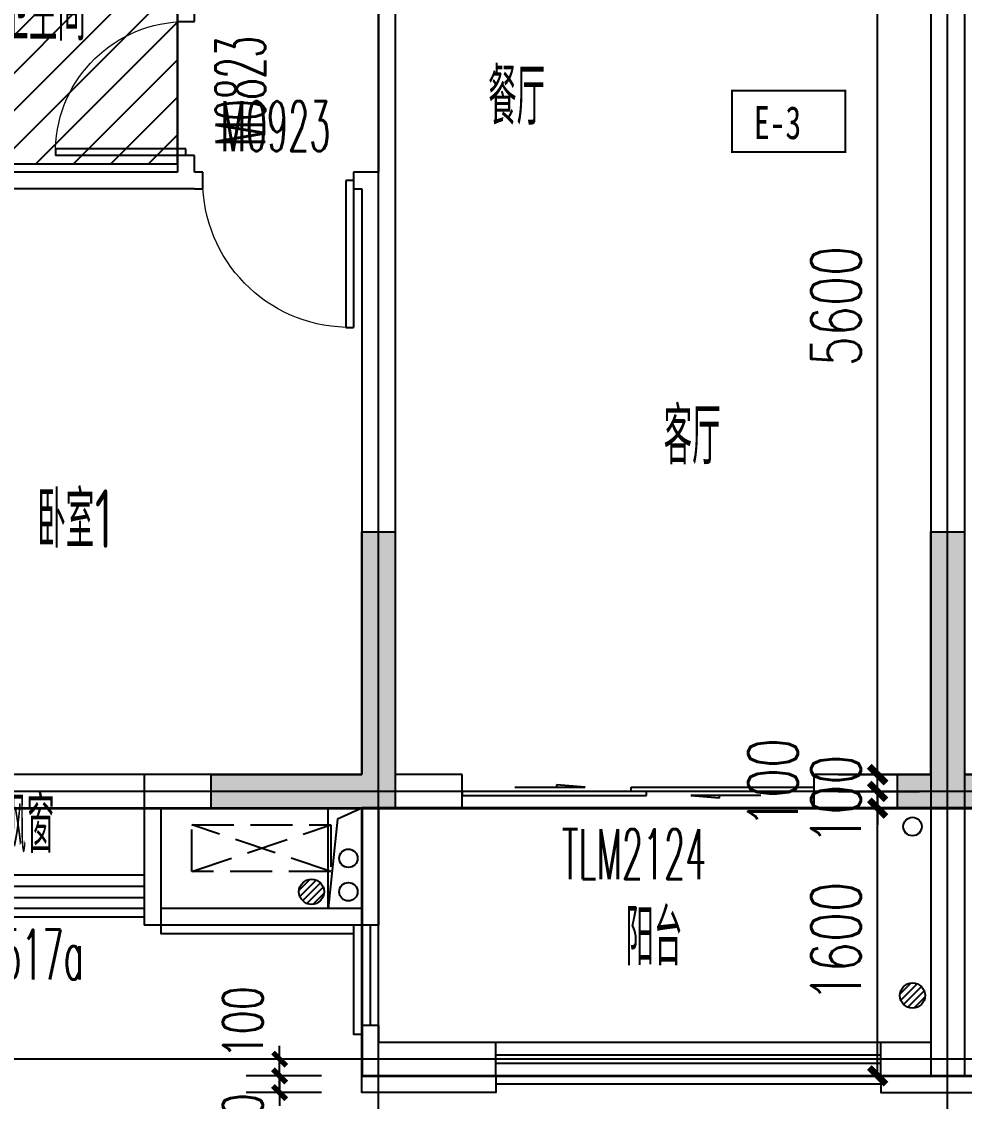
# Model space of a CAD drawing. Extents: x -59851 to 653804, y -249523 to 437614.
# Drawn here: x -29246 to -23614, y -52247 to -45794 of the extents above; entities that cross this region are included whole.
import ezdxf

# ---------------------------------------------------------------- set-up
doc = ezdxf.new("R2010")
doc.units = 0
doc.header["$LTSCALE"] = 1000
doc.header["$MEASUREMENT"] = 0
doc.linetypes.add('DASH', pattern=[0.35, 0.25, -0.1])
for name, color, linetype, lineweight in [('33计一半面积外廓线', 53, 'Continuous', 35), ('33计全面积外廓线', 21, 'Continuous', 35), ('A-第四道尺寸线(线脚尺寸)', 105, 'Continuous', 5)]:
    doc.layers.add(name, color=color, linetype=linetype, lineweight=lineweight)
doc.layers.add('_S-PS(排水管)', color=255, linetype='Continuous', plot=False)
doc.layers.add('A-area(算半面积)', color=23, linetype='Continuous', plot=False)
for name, color, linetype in [('_S-YS(雨水管)', 3, 'Continuous'), ('_S-空调立管', 7, 'Continuous'), ('A-外装饰线脚', 7, 'Continuous'), ('A-洞口', 105, 'Continuous'), ('A-看线', 105, 'Continuous'), ('A-空调室外机', 5, 'DASH'), ('A-第三道尺寸线', 105, 'Continuous'), ('A-线脚看线', 9, 'Continuous'), ('A-降板区域', 251, 'Continuous'), ('AE-FLOR', 151, 'Continuous'), ('DOTE', 16, 'Continuous'), ('NL', 5, 'Continuous'), ('PUB_HATCH', 8, 'Continuous'), ('PUB_TEXT', 7, 'Continuous'), ('WALL', 2, 'Continuous'), ('WINDOW', 4, 'Continuous'), ('WINDOW_TEXT', 7, 'Continuous'), ('剪力墙', 6, 'Continuous'), ('户型标示', 7, 'Continuous'), ('栏杆', 142, 'Continuous')]:
    doc.layers.add(name, color=color, linetype=linetype)
doc.styles.add('_TCH_DIM_T3', font='SIMPLEX.shx', dxfattribs={"width": 0.705882, "bigfont": 'GBCBIG.shx'})
doc.styles.add('_TCH_WINDOW', font='SIMPLEX.shx', dxfattribs={"width": 0.7, "height": 3.5, "bigfont": 'GBCBIG.shx'})
doc.styles.get("Standard").update_dxf_attribs({"font": 'gbenor.shx', "width": 0.7, "bigfont": 'gbcbig.shx'})
doc.styles.add('黑体', font='simhei.ttf', dxfattribs={"width": 0.7})
doc.dimstyles.new('_TCH_ARCH&&100', dxfattribs={"dimtxt": 297.5, "dimasz": 100, "dimexe": 250, "dimexo": 300, "dimgap": 100, "dimtad": 1, "dimdec": 0, "dimzin": 0, "dimdsep": 46, "dimtxsty": '_TCH_DIM_T3', "dimblk": 'ARCHTICK', "dimcen": 0.09, "dimclrt": 7, "dimazin": 2, "dimtfac": 1, "dimtdec": 0, "dimtix": 1, "dimtmove": 2, "dimatfit": 3, "dimfxl": 0, "dimtolj": 1, "dimtzin": 0, "dimarcsym": 0})
doc.dimstyles.new('_TCH_ARCH&&80', dxfattribs={"dimtxt": 238, "dimasz": 80, "dimexe": 200, "dimexo": 240, "dimgap": 80, "dimtad": 1, "dimdec": 0, "dimzin": 0, "dimdsep": 46, "dimtxsty": '_TCH_DIM_T3', "dimblk": 'ARCHTICK', "dimcen": 0.09, "dimclrt": 7, "dimazin": 2, "dimtfac": 1, "dimtdec": 0, "dimtix": 1, "dimtmove": 2, "dimatfit": 3, "dimfxl": 0, "dimtolj": 1, "dimtzin": 0, "dimarcsym": 0})

# ---------------------------------------------------------------- blocks, each defined once
blk = doc.blocks.new('zhouxianssceng0329')
at = {"layer": 'DOTE'}
for p, q in [((-27113.7, 132089.9), (-27113.7, 156469.4)), ((-23713.7, 132089.9), (-23713.7, 156469.4)), ((5501.3, 134598.2), (-44988.6, 134598.2)), ((5501.3, 132998.2), (-44988.6, 132998.2))]:
    blk.add_line(p, q, dxfattribs=at)
blk = doc.blocks.new('1417jianliqiang0329')
at = {"layer": 'PUB_HATCH'}
for points in [[(-27213.7, 30427.2), (-27213.7, 31877.2), (-27013.7, 31877.2), (-27013.7, 30227.2), (-28113.7, 30227.2), (-28113.7, 30427.2)], [(-24013.7, 30227.2), (-24013.7, 30427.2), (-23813.7, 30427.2), (-23813.7, 31877.2), (-23613.7, 31877.2), (-23613.7, 30427.2), (-23413.7, 30427.2), (-23413.7, 30227.2)]]:
    blk.add_hatch(color=256, dxfattribs=at).paths.add_polyline_path(points)
at = {"layer": '剪力墙'}
blk.add_lwpolyline([(-27213.7, 30427.2), (-27213.7, 31877.2), (-27013.7, 31877.2), (-27013.7, 30227.2), (-28113.7, 30227.2), (-28113.7, 30427.2)], close=True, dxfattribs=at)
for points in [[(-24013.7, 30227.2), (-24013.7, 30427.2), (-23813.7, 30427.2), (-23813.7, 31877.2), (-23613.7, 31877.2), (-23613.7, 30427.2), (-23413.7, 30427.2), (-23413.7, 30227.2), (-24013.7, 30227.2), (-23613.7, 30227.2)], [(-27013.7, 30427.2), (-27013.7, 30427.2)]]:
    blk.add_lwpolyline(points, dxfattribs=at)
blk = doc.blocks.new('1417xxjian0329')
at = {"layer": 'A-外装饰线脚'}
for points in [[(-26413.7, 4591.6), (-26413.7, 4491.6), (-27213.7, 4491.6), (-27213.7, 4591.6)], [(-24113.7, 4591.6), (-24113.7, 4491.6), (-23313.7, 4491.6), (-23313.7, 4591.6)]]:
    blk.add_lwpolyline(points, dxfattribs=at)
at = {"layer": 'A-线脚看线'}
for points in [[(-30013.7, 5541.6), (-28513.7, 5541.6)], [(-28413.7, 5491.6), (-28413.7, 5441.6), (-27263.7, 5441.6)], [(-27213.7, 5491.6), (-27263.7, 5491.6), (-27263.7, 4841.6), (-27213.7, 4841.6)], [(-24113.7, 4541.6), (-26413.7, 4541.6)]]:
    blk.add_lwpolyline(points, dxfattribs=at)
blk = doc.blocks.new('jfdsajjfjkjhhj')
at = {"layer": 'A-洞口'}
blk.add_lwpolyline([(-56303.8, 137588.3), (-56103.8, 137588.3), (-56103.8, 136988.3), (-56303.8, 136988.3)], close=True, dxfattribs=at)
blk.add_lwpolyline([(-56103.8, 137588.3), (-56249.2, 137521.8), (-56303.8, 136988.3)], dxfattribs=at)
blk = doc.blocks.new('qudiao32ge')
blk.add_blockref('jfdsajjfjkjhhj', (140057.5, -204988.9))
blk = doc.blocks.new('ktswaj')
at = {"linetype": 'DASH'}
blk.add_lwpolyline([(15990.1, 179082.6), (15990.1, 178253.3), (16268.4, 178253.3), (16268.4, 179082.6)], close=True, dxfattribs=at)
for points in [[(15990.1, 179082.6), (16268.4, 178253.3)], [(15990.1, 178253.3), (16268.4, 179082.6)]]:
    blk.add_lwpolyline(points, dxfattribs=at)
blk = doc.blocks.new('$DorLib2D$00000131')
at = {"color": 0, "linetype": 'Continuous'}
for p, q in [((0.15, 0.125), (0.2319, 0.1973)), ((0.2319, 0.1973), (0.2319, 0.125)), ((-0.5, 0.125), (-0.5, 0)), ((0.0192, 0.125), (-0.5, 0.125)), ((0.0192, 0), (0.0192, 0.125)), ((0.35, 0.125), (0.15, 0.125)), ((-0.5, 0), (0.0192, 0)), ((-0.024, 0), (0.5, 0)), ((-0.024, -0.125), (-0.024, 0)), ((0.5, 0), (0.5, -0.125)), ((-0.35, -0.125), (-0.15, -0.125)), ((-0.2319, -0.1973), (-0.2319, -0.125)), ((-0.15, -0.125), (-0.2319, -0.1973)), ((0.5, -0.125), (-0.024, -0.125))]:
    blk.add_line(p, q, dxfattribs=at)
blk = doc.blocks.new('$DorLib2D$00000001')
for p, q in [((0.45, 0.975), (0.5, 0.975)), ((0.45, 0), (0.45, 0.975)), ((0.5, 0), (0.5, 0.975)), ((0.5, 0), (0.45, 0))]:
    blk.add_line(p, q)
at = {"lineweight": 13}
blk.add_arc((0.475, 0), 0.975, 91.46928, 180, dxfattribs=at)
blk = doc.blocks.new('$TCHSYS$WIN2D')
for p, q in [((-0.5, 0.5), (0.5, 0.5)), ((-0.5, 0.5), (-0.5, -0.5)), ((0.5, 0.5), (0.5, -0.5)), ((0.5, 0.1667), (-0.5, 0.1667)), ((0.5, -0.1667), (-0.5, -0.1667)), ((-0.5, -0.5), (0.5, -0.5))]:
    blk.add_line(p, q)
blk = doc.blocks.new('_ArchTick')
at = {"color": 0, "linetype": 'ByBlock', "const_width": 0.4}
blk.add_lwpolyline([(-0.5, -0.5), (0.5, 0.5)], dxfattribs=at)
blk = doc.blocks.new('*D739')
at = {"layer": 'A-第三道尺寸线', "color": 0, "lineweight": -2, "transparency": 16777216}
for p, q in [((-70533, -43701.8), (-70047.2, -43701.8)), ((-70297.2, -45301.8), (-70297.2, -43701.8)), ((-70533, -45301.8), (-70047.2, -45301.8))]:
    blk.add_line(p, q, dxfattribs=at)
at = {"layer": 'Defpoints', "color": 0, "transparency": 16777216}
for p in [(-70833, -43701.8), (-70297.2, -43701.8), (-70833, -45301.8)]:
    blk.add_point(p, dxfattribs=at)
at = {"layer": 'A-第三道尺寸线', "color": 0, "lineweight": -2, "transparency": 16777216, "xscale": 100, "yscale": 100, "zscale": 100}
for p, rotation in [((-70297.2, -43701.8), 90), ((-70297.2, -45301.8), 270)]:
    blk.add_blockref('_ArchTick', p, dxfattribs=dict(at, rotation=rotation))
at = {"layer": 'A-第三道尺寸线', "color": 7, "transparency": 16777216, "insert": (-70546, -44501.8), "char_height": 297.5, "attachment_point": 5, "rotation": 90, "style": '_TCH_DIM_T3'}
blk.add_mtext('\\A1;1600', dxfattribs=at)
blk = doc.blocks.new('*D740')
at = {"layer": 'A-第三道尺寸线', "color": 0, "lineweight": -2, "transparency": 16777216}
for p, q in [((-70297.2, -43601.8), (-70297.2, -43501.8)), ((-70533, -43601.8), (-70047.2, -43601.8)), ((-70297.2, -43701.8), (-70297.2, -43601.8)), ((-70533, -43701.8), (-70047.2, -43701.8)), ((-70297.2, -43701.8), (-70297.2, -43801.8))]:
    blk.add_line(p, q, dxfattribs=at)
at = {"layer": 'Defpoints', "color": 0, "transparency": 16777216}
for p in [(-70833, -43601.8), (-70297.2, -43601.8), (-70833, -43701.8)]:
    blk.add_point(p, dxfattribs=at)
at = {"layer": 'A-第三道尺寸线', "color": 0, "lineweight": -2, "transparency": 16777216, "xscale": 100, "yscale": 100, "zscale": 100}
for p, rotation in [((-70297.2, -43601.8), 270), ((-70297.2, -43701.8), 90)]:
    blk.add_blockref('_ArchTick', p, dxfattribs=dict(at, rotation=rotation))
at = {"layer": 'A-第三道尺寸线', "color": 7, "transparency": 16777216, "insert": (-70546, -43651.8), "char_height": 297.5, "attachment_point": 5, "rotation": 90, "style": '_TCH_DIM_T3'}
blk.add_mtext('\\A1;100', dxfattribs=at)
blk = doc.blocks.new('*D741')
at = {"layer": 'A-第三道尺寸线', "color": 0, "lineweight": -2, "transparency": 16777216}
for p, q in [((-70297.2, -43501.8), (-70297.2, -43401.8)), ((-70533, -43501.8), (-70047.2, -43501.8)), ((-70297.2, -43601.8), (-70297.2, -43501.8)), ((-70533, -43601.8), (-70047.2, -43601.8)), ((-70297.2, -43601.8), (-70297.2, -43701.8))]:
    blk.add_line(p, q, dxfattribs=at)
at = {"layer": 'Defpoints', "color": 0, "transparency": 16777216}
for p in [(-70833, -43501.8), (-70297.2, -43501.8), (-70833, -43601.8)]:
    blk.add_point(p, dxfattribs=at)
at = {"layer": 'A-第三道尺寸线', "color": 0, "lineweight": -2, "transparency": 16777216, "xscale": 100, "yscale": 100, "zscale": 100}
for p, rotation in [((-70297.2, -43501.8), 270), ((-70297.2, -43601.8), 90)]:
    blk.add_blockref('_ArchTick', p, dxfattribs=dict(at, rotation=rotation))
at = {"layer": 'A-第三道尺寸线', "color": 7, "transparency": 16777216, "insert": (-70922.2, -43551.8), "char_height": 297.5, "attachment_point": 5, "rotation": 90, "style": '_TCH_DIM_T3'}
blk.add_mtext('\\A1;100', dxfattribs=at)
blk = doc.blocks.new('*D742')
at = {"layer": 'A-第三道尺寸线', "color": 0, "lineweight": -2, "transparency": 16777216}
for p, q in [((-70533, -37901.8), (-70047.2, -37901.8)), ((-70297.2, -43501.8), (-70297.2, -37901.8)), ((-70533, -43501.8), (-70047.2, -43501.8))]:
    blk.add_line(p, q, dxfattribs=at)
at = {"layer": 'Defpoints', "color": 0, "transparency": 16777216}
for p in [(-70833, -37901.8), (-70297.2, -37901.8), (-70833, -43501.8)]:
    blk.add_point(p, dxfattribs=at)
at = {"layer": 'A-第三道尺寸线', "color": 0, "lineweight": -2, "transparency": 16777216, "xscale": 100, "yscale": 100, "zscale": 100}
for p, rotation in [((-70297.2, -37901.8), 90), ((-70297.2, -43501.8), 270)]:
    blk.add_blockref('_ArchTick', p, dxfattribs=dict(at, rotation=rotation))
at = {"layer": 'A-第三道尺寸线', "color": 7, "transparency": 16777216, "insert": (-70546, -40701.8), "char_height": 297.5, "attachment_point": 5, "rotation": 90, "style": '_TCH_DIM_T3'}
blk.add_mtext('\\A1;5600', dxfattribs=at)
blk = doc.blocks.new('*D502')
at = {"layer": 'A-第四道尺寸线(线脚尺寸)', "color": 0, "lineweight": -2, "transparency": 16777216}
for p, q in [((-27213.7, -45641.8), (-27213.7, -46258.1)), ((-27113.7, -45641.8), (-27113.7, -46258.1)), ((-27213.7, -46058.1), (-27293.7, -46058.1)), ((-27213.7, -46058.1), (-27113.7, -46058.1)), ((-27113.7, -46058.1), (-27033.7, -46058.1))]:
    blk.add_line(p, q, dxfattribs=at)
at = {"layer": 'Defpoints', "color": 0, "transparency": 16777216}
for p in [(-27213.7, -45401.8), (-27113.7, -45401.8), (-27113.7, -46058.1)]:
    blk.add_point(p, dxfattribs=at)
at = {"layer": 'A-第四道尺寸线(线脚尺寸)', "color": 0, "lineweight": -2, "transparency": 16777216, "xscale": 80, "yscale": 80, "zscale": 80}
blk.add_blockref('_ArchTick', (-27213.7, -46058.1), dxfattribs=at)
at = {"layer": 'A-第四道尺寸线(线脚尺寸)', "color": 0, "lineweight": -2, "transparency": 16777216, "xscale": 80, "yscale": 80, "zscale": 80, "rotation": 180}
blk.add_blockref('_ArchTick', (-27113.7, -46058.1), dxfattribs=at)
at = {"layer": 'A-第四道尺寸线(线脚尺寸)', "color": 7, "transparency": 16777216, "insert": (-27433.7, -45838.1), "char_height": 238, "attachment_point": 5, "style": '_TCH_DIM_T3'}
blk.add_mtext('\\A1;100', dxfattribs=at)
blk = doc.blocks.new('*D503')
at = {"layer": 'A-第四道尺寸线(线脚尺寸)', "color": 0, "lineweight": -2, "transparency": 16777216}
for p, q in [((-27113.7, -45641.8), (-27113.7, -46258.1)), ((-26413.7, -45641.8), (-26413.7, -46258.1)), ((-27113.7, -46058.1), (-26413.7, -46058.1))]:
    blk.add_line(p, q, dxfattribs=at)
at = {"layer": 'Defpoints', "color": 0, "transparency": 16777216}
for p in [(-27113.7, -45401.8), (-26413.7, -45401.8), (-26413.7, -46058.1)]:
    blk.add_point(p, dxfattribs=at)
at = {"layer": 'A-第四道尺寸线(线脚尺寸)', "color": 0, "lineweight": -2, "transparency": 16777216, "xscale": 80, "yscale": 80, "zscale": 80, "rotation": 180}
blk.add_blockref('_ArchTick', (-27113.7, -46058.1), dxfattribs=at)
at = {"layer": 'A-第四道尺寸线(线脚尺寸)', "color": 0, "lineweight": -2, "transparency": 16777216, "xscale": 80, "yscale": 80, "zscale": 80}
blk.add_blockref('_ArchTick', (-26413.7, -46058.1), dxfattribs=at)
at = {"layer": 'A-第四道尺寸线(线脚尺寸)', "color": 7, "transparency": 16777216, "insert": (-26763.7, -45859.1), "char_height": 238, "attachment_point": 5, "style": '_TCH_DIM_T3'}
blk.add_mtext('\\A1;700', dxfattribs=at)
blk = doc.blocks.new('*D504')
at = {"layer": 'A-第四道尺寸线(线脚尺寸)', "color": 0, "lineweight": -2, "transparency": 16777216}
for p, q in [((-24113.7, -45641.8), (-24113.7, -46092.4)), ((-23713.7, -45641.8), (-23713.7, -46092.4)), ((-24113.7, -45892.4), (-24193.7, -45892.4)), ((-24113.7, -45892.4), (-23713.7, -45892.4)), ((-23713.7, -45892.4), (-23633.7, -45892.4))]:
    blk.add_line(p, q, dxfattribs=at)
at = {"layer": 'Defpoints', "color": 0, "transparency": 16777216}
for p in [(-24113.7, -45401.8), (-23713.7, -45401.8), (-23713.7, -45892.4)]:
    blk.add_point(p, dxfattribs=at)
at = {"layer": 'A-第四道尺寸线(线脚尺寸)', "color": 0, "lineweight": -2, "transparency": 16777216, "xscale": 80, "yscale": 80, "zscale": 80}
blk.add_blockref('_ArchTick', (-24113.7, -45892.4), dxfattribs=at)
at = {"layer": 'A-第四道尺寸线(线脚尺寸)', "color": 0, "lineweight": -2, "transparency": 16777216, "xscale": 80, "yscale": 80, "zscale": 80, "rotation": 180}
blk.add_blockref('_ArchTick', (-23713.7, -45892.4), dxfattribs=at)
at = {"layer": 'A-第四道尺寸线(线脚尺寸)', "color": 7, "transparency": 16777216, "insert": (-23913.7, -45693.4), "char_height": 238, "attachment_point": 5, "style": '_TCH_DIM_T3'}
blk.add_mtext('\\A1;400', dxfattribs=at)
blk = doc.blocks.new('*D505')
at = {"layer": 'A-第四道尺寸线(线脚尺寸)', "color": 0, "lineweight": -2, "transparency": 16777216}
for p, q in [((-23713.7, -45641.8), (-23713.7, -46092.4)), ((-23313.7, -45641.8), (-23313.7, -46092.4)), ((-23713.7, -45892.4), (-23793.7, -45892.4)), ((-23713.7, -45892.4), (-23313.7, -45892.4)), ((-23313.7, -45892.4), (-23233.7, -45892.4))]:
    blk.add_line(p, q, dxfattribs=at)
at = {"layer": 'Defpoints', "color": 0, "transparency": 16777216}
for p in [(-23713.7, -45401.8), (-23313.7, -45401.8), (-23313.7, -45892.4)]:
    blk.add_point(p, dxfattribs=at)
at = {"layer": 'A-第四道尺寸线(线脚尺寸)', "color": 0, "lineweight": -2, "transparency": 16777216, "xscale": 80, "yscale": 80, "zscale": 80}
blk.add_blockref('_ArchTick', (-23713.7, -45892.4), dxfattribs=at)
at = {"layer": 'A-第四道尺寸线(线脚尺寸)', "color": 0, "lineweight": -2, "transparency": 16777216, "xscale": 80, "yscale": 80, "zscale": 80, "rotation": 180}
blk.add_blockref('_ArchTick', (-23313.7, -45892.4), dxfattribs=at)
at = {"layer": 'A-第四道尺寸线(线脚尺寸)', "color": 7, "transparency": 16777216, "insert": (-23513.7, -45693.4), "char_height": 238, "attachment_point": 5, "style": '_TCH_DIM_T3'}
blk.add_mtext('\\A1;400', dxfattribs=at)
blk = doc.blocks.new('*D531')
at = {"layer": 'A-第四道尺寸线(线脚尺寸)', "color": 0, "lineweight": -2, "transparency": 16777216}
for p, q in [((-27704.5, -45301.8), (-27704.5, -45221.8)), ((-27453.7, -45301.8), (-27904.5, -45301.8)), ((-27704.5, -45401.8), (-27704.5, -45301.8)), ((-27453.7, -45401.8), (-27904.5, -45401.8)), ((-27704.5, -45401.8), (-27704.5, -45481.8))]:
    blk.add_line(p, q, dxfattribs=at)
at = {"layer": 'Defpoints', "color": 0, "transparency": 16777216}
for p in [(-27704.5, -45301.8), (-27213.7, -45301.8), (-27213.7, -45401.8)]:
    blk.add_point(p, dxfattribs=at)
at = {"layer": 'A-第四道尺寸线(线脚尺寸)', "color": 0, "lineweight": -2, "transparency": 16777216, "xscale": 80, "yscale": 80, "zscale": 80}
for p, rotation in [((-27704.5, -45301.8), 270), ((-27704.5, -45401.8), 90)]:
    blk.add_blockref('_ArchTick', p, dxfattribs=dict(at, rotation=rotation))
at = {"layer": 'A-第四道尺寸线(线脚尺寸)', "color": 7, "transparency": 16777216, "insert": (-27924.5, -45621.8), "char_height": 238, "attachment_point": 5, "rotation": 90, "style": '_TCH_DIM_T3'}
blk.add_mtext('\\A1;100', dxfattribs=at)
blk = doc.blocks.new('*D532')
at = {"layer": 'A-第四道尺寸线(线脚尺寸)', "color": 0, "lineweight": -2, "transparency": 16777216}
for p, q in [((-27704.5, -45201.8), (-27704.5, -45121.8)), ((-27453.7, -45201.8), (-27904.5, -45201.8)), ((-27704.5, -45301.8), (-27704.5, -45201.8)), ((-27453.7, -45301.8), (-27904.5, -45301.8)), ((-27704.5, -45301.8), (-27704.5, -45381.8))]:
    blk.add_line(p, q, dxfattribs=at)
at = {"layer": 'Defpoints', "color": 0, "transparency": 16777216}
for p in [(-27704.5, -45201.8), (-27213.7, -45201.8), (-27213.7, -45301.8)]:
    blk.add_point(p, dxfattribs=at)
at = {"layer": 'A-第四道尺寸线(线脚尺寸)', "color": 0, "lineweight": -2, "transparency": 16777216, "xscale": 80, "yscale": 80, "zscale": 80}
for p, rotation in [((-27704.5, -45201.8), 270), ((-27704.5, -45301.8), 90)]:
    blk.add_blockref('_ArchTick', p, dxfattribs=dict(at, rotation=rotation))
at = {"layer": 'A-第四道尺寸线(线脚尺寸)', "color": 7, "transparency": 16777216, "insert": (-27924.5, -44981.8), "char_height": 238, "attachment_point": 5, "rotation": 90, "style": '_TCH_DIM_T3'}
blk.add_mtext('\\A1;100', dxfattribs=at)
blk = doc.blocks.new('_LV13')
at = {"color": 0}
for p, q in [((-0.071, 0.495), (-0.495, 0.071)), ((0.183, 0.465), (-0.465, -0.183)), ((0.354, 0.354), (-0.354, -0.354)), ((0.465, 0.183), (-0.183, -0.465)), ((0.495, -0.071), (0.071, -0.495))]:
    blk.add_line(p, q, dxfattribs=at)
blk.add_circle((0, 0), 0.5)
blk = doc.blocks.new('e30505')
at = {"layer": '_S-PS(排水管)'}
blk.add_lwpolyline([(-133872.6, 57933.5, 1), (-133762.6, 57933.5, 1)], format="xyb", close=True, dxfattribs=at)
at = {"layer": '_S-YS(雨水管)'}
blk.add_lwpolyline([(-130392.6, 57743.5, 1), (-130502.6, 57743.5, 1)], format="xyb", close=True, dxfattribs=at)
at = {"layer": '_S-空调立管'}
blk.add_lwpolyline([(-130392.6, 57543.5, 1), (-130502.6, 57543.5, 1)], format="xyb", close=True, dxfattribs=at)
at = {"layer": 'NL', "ltscale": 0.5, "extrusion": (0, 0, -1), "xscale": 150, "yscale": 150, "zscale": -150}
for p in [(130227.6, 57543.5), (133817.6, 56923.5)]:
    blk.add_blockref('_LV13', p, dxfattribs=at)
blk = doc.blocks.new('750CHUFANGNCHUANG')
at = {"layer": 'A-降板区域'}
h = blk.add_hatch(dxfattribs=at)
h.set_pattern_fill('ANSI31', color=256, scale=100)
h.set_pattern_definition([(45, (-46165.25, -181290.11), (-112.2532, 112.2532), [])])
h.paths.add_polyline_path([(-74479, -38001.8), (-75479, -38001.8), (-75479, -38701.8), (-76579, -38701.8), (-76579, -39851.8), (-74479, -39851.8)])
at = {"layer": 'A-看线'}
blk.add_lwpolyline([(-74679, -43501.8), (-76179, -43501.8)], dxfattribs=at)
at = {"layer": 'A-降板区域'}
blk.add_lwpolyline([(-74479, -38001.8), (-75479, -38001.8), (-75479, -38701.8), (-75479, -38701.8), (-76579, -38701.8), (-76579, -39851.8), (-74479, -39851.8)], close=True, dxfattribs=at)
at = {"layer": 'AE-FLOR'}
for points in [[(-73379, -44401.8), (-73379, -45001.8)], [(-73279, -45001.8), (-73279, -44401.8)], [(-70279, -45101.8), (-72579, -45101.8)], [(-70279, -45301.8), (-72579, -45301.8)]]:
    blk.add_lwpolyline(points, dxfattribs=at)
at = {"layer": 'WALL'}
for p, q in [((-69779, -34701.8), (-69779, -43601.8)), ((-69979, -34901.8), (-69979, -43501.8)), ((-74479, -38001.8), (-74479, -39001.8)), ((-74379, -39001.8), (-74379, -38001.8)), ((-73279, -38901.8), (-73279, -39901.8)), ((-73179, -38901.8), (-73179, -39901.8)), ((-74479, -39001.8), (-74379, -39001.8)), ((-74379, -39801.8), (-74479, -39801.8)), ((-74479, -39801.8), (-74479, -39901.8)), ((-74379, -39901.8), (-74379, -39801.8)), ((-74479, -39901.8), (-76579, -39901.8)), ((-74329, -39901.8), (-74379, -39901.8)), ((-74329, -40001.8), (-74329, -39901.8)), ((-73279, -39901.8), (-73429, -39901.8)), ((-73429, -39901.8), (-73429, -40001.8)), ((-73179, -39901.8), (-73179, -43501.8)), ((-74379, -40001.8), (-76579, -40001.8)), ((-74379, -40001.8), (-74329, -40001.8)), ((-73429, -40001.8), (-73379, -40001.8)), ((-73379, -40001.8), (-73379, -43501.8)), ((-74679, -43501.8), (-74679, -44101.8)), ((-73379, -43501.8), (-74679, -43501.8)), ((-72779, -43501.8), (-73179, -43501.8)), ((-72779, -43701.8), (-72779, -43501.8)), ((-69979, -43501.8), (-70679, -43501.8)), ((-70679, -43501.8), (-70679, -43701.8)), ((-69779, -43601.8), (-69779, -45301.8)), ((-74579, -43701.8), (-74579, -44201.8)), ((-73379, -43701.8), (-74579, -43701.8)), ((-73379, -43701.8), (-73379, -44401.8)), ((-73279, -43701.8), (-72779, -43701.8)), ((-73279, -43701.8), (-73279, -44401.8)), ((-70679, -43701.8), (-69979, -43701.8)), ((-69979, -43701.8), (-69979, -45101.8)), ((-74679, -44101.8), (-74679, -44301.8)), ((-74579, -44201.8), (-74579, -44401.8)), ((-74679, -44301.8), (-74679, -44401.8)), ((-74579, -44401.8), (-74679, -44401.8)), ((-73279, -44401.8), (-73379, -44401.8)), ((-73379, -45001.8), (-73379, -45301.8)), ((-73279, -45001.8), (-73379, -45001.8)), ((-73279, -45001.8), (-73279, -45101.8)), ((-72579, -45101.8), (-73279, -45101.8)), ((-72579, -45301.8), (-72579, -45101.8)), ((-69979, -45101.8), (-70279, -45101.8)), ((-70279, -45301.8), (-70279, -45101.8)), ((-72579, -45301.8), (-73379, -45301.8)), ((-69779, -45301.8), (-70279, -45301.8))]:
    blk.add_line(p, q, dxfattribs=at)
at = {"layer": 'WINDOW'}
for p, q in [((-74479, -39001.8), (-74479, -39801.8)), ((-70679, -43701.8), (-72779, -43701.8))]:
    blk.add_line(p, q, dxfattribs=at)
at = {"layer": '户型标示', "color": 2, "const_width": 11.2}
blk.add_lwpolyline([(-71167.7, -39414.7), (-70490.1, -39414.7), (-70490.1, -39781.1), (-71167.7, -39781.1)], close=True, dxfattribs=at)
at = {"layer": '栏杆'}
for points in [[(-73379, -44301.8), (-74579, -44301.8)], [(-73379, -44401.8), (-74579, -44401.8)], [(-73329, -44401.8), (-73329, -45001.8)], [(-72579, -45176.8), (-70279, -45176.8)], [(-72579, -45226.8), (-70279, -45226.8)]]:
    blk.add_lwpolyline(points, dxfattribs=at)
at = {"layer": 'A-空调室外机', "extrusion": (0, 0, -1), "zscale": -1, "rotation": 90}
blk.add_blockref('ktswaj', (252646.9, -60070.2), dxfattribs=at)
at = {"layer": 'WINDOW'}
ref = blk.add_blockref('$DorLib2D$00000001', (-74429, -39401.8), dxfattribs=dict(at, xscale=-800, yscale=800, zscale=800, rotation=90))
ref.add_attrib('A', 'M0823', (-73955.2, -39744.8), dxfattribs={"layer": 'WINDOW_TEXT', "height": 297.5, "rotation": 90, "style": '_TCH_WINDOW', "width": 0.494118})
ref = blk.add_blockref('$DorLib2D$00000001', (-73879, -39951.8), dxfattribs=dict(at, xscale=-900, yscale=900, zscale=-900, rotation=180))
ref.add_attrib('A', 'M0923', (-74222, -39775.5), dxfattribs={"layer": 'WINDOW_TEXT', "height": 297.5, "style": '_TCH_WINDOW', "width": 0.494118})
ref = blk.add_blockref('$DorLib2D$00000131', (-71729, -43601.8), dxfattribs=dict(at, xscale=-2100, yscale=200, zscale=2100))
ref.add_attrib('A', 'TLM2124', (-72184, -44125.5), dxfattribs={"layer": 'WINDOW_TEXT', "height": 297.5, "style": '_TCH_WINDOW', "width": 0.494118})
ref = blk.add_blockref('$TCHSYS$WIN2D', (-75429, -44201.8), dxfattribs=dict(at, xscale=-1500, yscale=200, zscale=1500))
ref.add_attrib('A', 'C1517a', (-75796.5, -44725.5), dxfattribs={"layer": 'WINDOW_TEXT', "height": 297.5, "style": '_TCH_WINDOW', "width": 0.494118})
at = {"layer": 'PUB_TEXT', "width": 0.7}
for s, height, p in [('卫生间', 337.59, (-75537.6, -39116)), ('餐厅', 337.59, (-72623.7, -39619.2)), ('客厅', 337.59, (-71575.4, -41647.7)), ('卧室', 337.59, (-75317.4, -42147.2)), ('1', 350, (-74973.3, -42147.2)), ('飘窗', 337.59, (-75552.9, -43969.2)), ('阳台', 337.59, (-71803.5, -44642.5))]:
    blk.add_text(s, height=height, dxfattribs=at).set_placement(p)
at = {"layer": '户型标示', "color": 2, "style": '黑体', "width": 0.7}
blk.add_text('E-3', height=197.15, dxfattribs=at).set_placement((-71035.6, -39703.7))
at = {"layer": 'A-第三道尺寸线'}
for p1, p2, picture, middle in [((-70833, -43501.8), (-70833, -37901.8), '*D742', (-70546, -40701.8)), ((-70833, -43701.8), (-70833, -43601.8), '*D740', (-70546, -43651.8)), ((-70833, -45301.8), (-70833, -43701.8), '*D739', (-70546, -44501.8))]:
    dim = blk.add_aligned_dim(p1=p1, p2=p2, distance=-535.7, dimstyle='_TCH_ARCH&&100', dxfattribs=at)
    dim.commit()
    dim.dimension.update_dxf_attribs({"geometry": picture, "text_midpoint": middle})
dim = blk.add_linear_dim(base=(-70297.2, -43501.8), p1=(-70833, -43601.8), p2=(-70833, -43501.8), angle=90, dimstyle='_TCH_ARCH&&100', dxfattribs=at)
dim.commit()
dim.dimension.update_dxf_attribs({"geometry": '*D741', "text_midpoint": (-70922.2, -43551.8), "dimtype": 129})
blk = doc.blocks.new('1417fxianjiao0427')
at = {"layer": 'A-第四道尺寸线(线脚尺寸)'}
for base, p1, p2, angle, picture, middle in [((-27704.5, -45201.8), (-27213.7, -45301.8), (-27213.7, -45201.8), 90, '*D532', (-27924.5, -44981.8)), ((-27704.5, -45301.8), (-27213.7, -45401.8), (-27213.7, -45301.8), 90, '*D531', (-27924.5, -45621.8)), ((-27113.7, -46058.1), (-27213.7, -45401.8), (-27113.7, -45401.8), 0, '*D502', (-27433.7, -45838.1))]:
    dim = blk.add_linear_dim(base=base, p1=p1, p2=p2, angle=angle, dimstyle='_TCH_ARCH&&80', dxfattribs=at)
    dim.commit()
    dim.dimension.update_dxf_attribs({"geometry": picture, "text_midpoint": middle, "dimtype": 129})
for p1, p2, distance, picture, middle in [((-27113.7, -45401.8), (-26413.7, -45401.8), -656.4, '*D503', (-26763.7, -45859.1)), ((-24113.7, -45401.8), (-23713.7, -45401.8), -490.6, '*D504', (-23913.7, -45693.4)), ((-23713.7, -45401.8), (-23313.7, -45401.8), -490.6, '*D505', (-23513.7, -45693.4))]:
    dim = blk.add_aligned_dim(p1=p1, p2=p2, distance=distance, dimstyle='_TCH_ARCH&&80', dxfattribs=at)
    dim.commit()
    dim.dimension.update_dxf_attribs({"geometry": picture, "text_midpoint": middle})

msp = doc.modelspace()

# ---------------------------------------------------------------- linework, layer by layer
at = {"layer": '33计一半面积外廓线'}
msp.add_lwpolyline([(-27213.7, -52094.3), (-20213.7, -52094.3), (-20213.7, -50494.3), (-27213.7, -50494.3)], close=True, dxfattribs=at)
at = {"layer": '33计全面积外廓线'}
msp.add_lwpolyline([(-30613.7, -50494.3), (186.3, -50494.3)], dxfattribs=at)

# ---------------------------------------------------------------- block references
for name, p in [('zhouxianssceng0329', (0, -184992.5)), ('1417jianliqiang0329', (0, -80721.5)), ('1417xxjian0329', (0, -56685.8)), ('qudiao32ge', (-111167.4, 16906.3))]:
    msp.add_blockref(name, p)

# ---------------------------------------------------------------- next in the draw order: block references
msp.add_blockref('750CHUFANGNCHUANG', (46165.2, -6792.5))

# ---------------------------------------------------------------- next in the draw order: linework, layer by layer
at = {"layer": 'WALL'}
for p, q in [((-23813.7, -41494.3), (-23813.7, -50394.3)), ((-23613.7, -41694.3), (-23613.7, -50294.3)), ((-22913.7, -50294.3), (-23613.7, -50294.3)), ((-23813.7, -50394.3), (-23813.7, -52094.3)), ((-23813.7, -52094.3), (-23313.7, -52094.3))]:
    msp.add_line(p, q, dxfattribs=at)

# ---------------------------------------------------------------- next in the draw order: block references
msp.add_blockref('1417fxianjiao0427', (0, -6792.5))
at = {"layer": 'A-area(算半面积)', "xscale": -1}
msp.add_blockref('e30505', (-157741.3, -108537.8, 0), dxfattribs=at)

doc.saveas('drawing.dxf')
